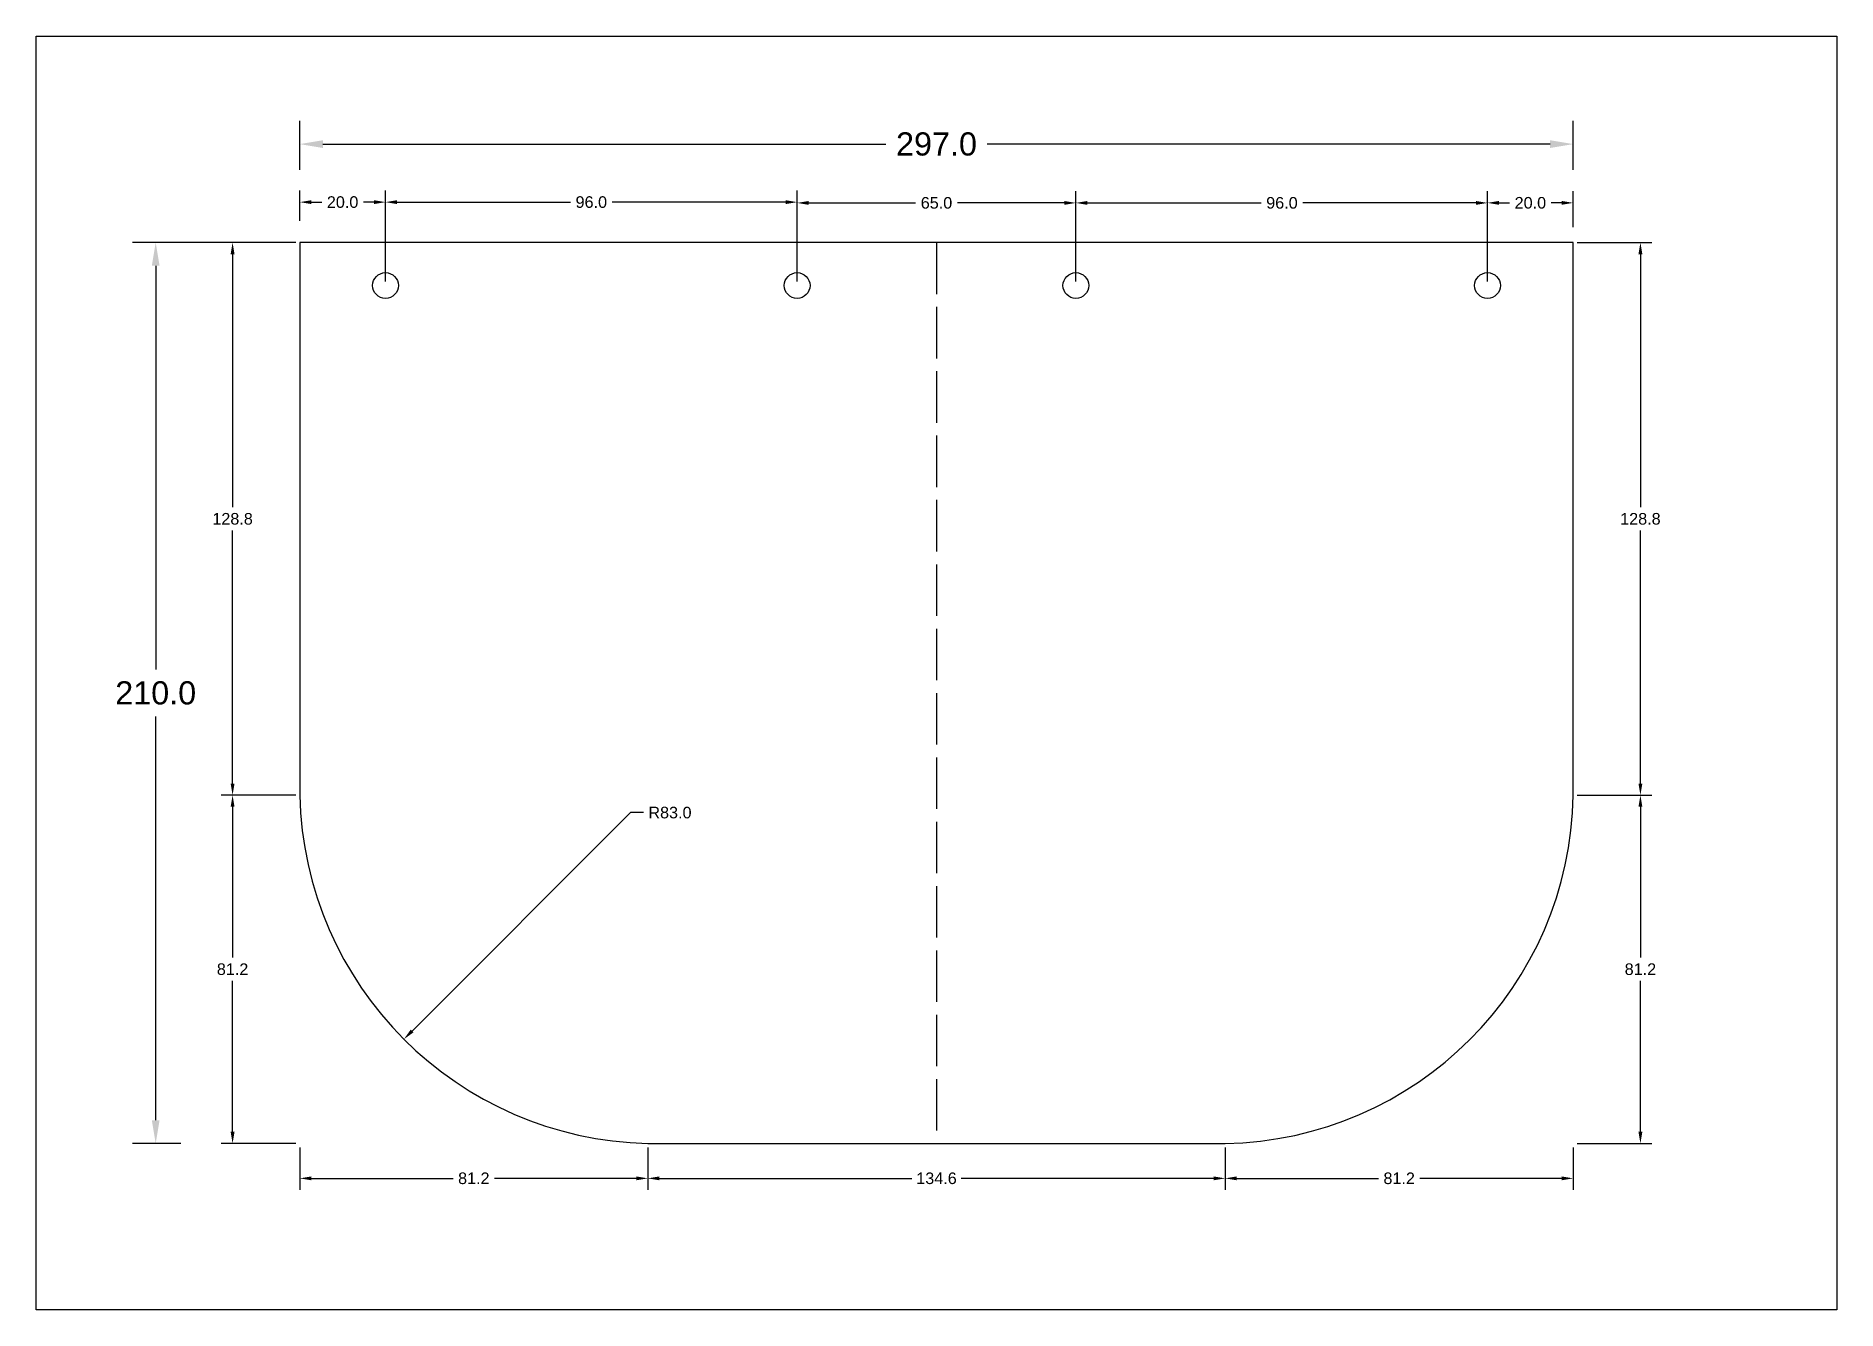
# Model space of a CAD drawing. Header units: millimetres. Extents: x 1962 to 2382, y 1531 to 1828.
import ezdxf

# ---------------------------------------------------------------- set-up
doc = ezdxf.new("R2010")
doc.units = ezdxf.units.MM
doc.linetypes.add('ACAD_ISO02W100', pattern=[15, 12, -3])
doc.layers.add('Decoupe', color=30, linetype='Continuous')
doc.layers.add('DIM', color=80, linetype='Continuous')
doc.styles.get("Standard").update_dxf_attribs({"font": 'arial.ttf'})
doc.dimstyles.new('Copy of Standard', dxfattribs={"dimscale": 0, "dimtxt": 0.18, "dimasz": 0.18, "dimexe": 0.18, "dimexo": 0.0625, "dimgap": 0.09, "dimtad": 0, "dimtih": 1, "dimtoh": 1, "dimdec": 1, "dimlfac": -10, "dimzin": 0, "dimdsep": 46, "dimtxsty": 'Standard', "dimcen": 0.09, "dimadec": 0, "dimazin": 0, "dimtfac": 1, "dimtdec": 1, "dimtofl": 0, "dimtmove": 0, "dimatfit": 3, "dimfxl": 1, "dimtolj": 1, "dimtzin": 0, "dimarcsym": 0})

# ---------------------------------------------------------------- blocks, each defined once
blk = doc.blocks.new('*D16')
at = {"layer": 'Defpoints', "color": 0, "transparency": 16777216}
for p in [(2320.56, 1802.74), (2023.56, 1794.89), (2320.56, 1794.89)]:
    blk.add_point(p, dxfattribs=at)
at = {"layer": 'DIM', "color": 0, "lineweight": -2, "transparency": 16777216}
for p, q in [((2023.56, 1796.77), (2023.56, 1808.14)), ((2320.56, 1796.77), (2320.56, 1808.14)), ((2028.96, 1802.74), (2160.21, 1802.74)), ((2315.16, 1802.74), (2183.91, 1802.74))]:
    blk.add_line(p, q, dxfattribs=at)
at = {"layer": 'DIM', "color": 0, "transparency": 16777216}
for points in [[(2028.96, 1803.64), (2028.96, 1801.84), (2023.56, 1802.74)], [(2315.16, 1803.64), (2315.16, 1801.84), (2320.56, 1802.74)]]:
    blk.add_solid(points, dxfattribs=at)
at = {"layer": 'DIM', "color": 0, "transparency": 16777216, "insert": (2172.06, 1802.74), "char_height": 5.4, "attachment_point": 5}
blk.add_mtext('\\A1;297.0', dxfattribs=at)
blk = doc.blocks.new('*D23')
at = {"layer": 'Defpoints', "color": 0, "transparency": 16777216}
for p in [(2300.56, 1789.04), (2320.56, 1782.46), (2300.56, 1769.77)]:
    blk.add_point(p, dxfattribs=at)
at = {"layer": 'DIM', "color": 0, "lineweight": -2, "transparency": 16777216}
for p, q in [((2300.56, 1770.71), (2300.56, 1791.74)), ((2320.56, 1783.4), (2320.56, 1791.74)), ((2303.26, 1789.04), (2305.69, 1789.04)), ((2317.86, 1789.04), (2315.44, 1789.04))]:
    blk.add_line(p, q, dxfattribs=at)
at = {"layer": 'DIM', "color": 0, "transparency": 16777216}
for points in [[(2303.26, 1789.49), (2303.26, 1788.59), (2300.56, 1789.04)], [(2317.86, 1789.49), (2317.86, 1788.59), (2320.56, 1789.04)]]:
    blk.add_solid(points, dxfattribs=at)
at = {"layer": 'DIM', "color": 0, "transparency": 16777216, "insert": (2310.56, 1789.04), "char_height": 2.7, "attachment_point": 5}
blk.add_mtext('\\A1;20.0', dxfattribs=at)
blk = doc.blocks.new('*D24')
at = {"layer": 'Defpoints', "color": 0, "transparency": 16777216}
for p in [(2204.56, 1789.03), (2204.56, 1769.77), (2300.56, 1769.77)]:
    blk.add_point(p, dxfattribs=at)
at = {"layer": 'DIM', "color": 0, "lineweight": -2, "transparency": 16777216}
for p, q in [((2204.56, 1770.71), (2204.56, 1791.73)), ((2300.56, 1770.71), (2300.56, 1791.73)), ((2207.26, 1789.03), (2247.77, 1789.03)), ((2297.86, 1789.03), (2257.47, 1789.03))]:
    blk.add_line(p, q, dxfattribs=at)
at = {"layer": 'DIM', "color": 0, "transparency": 16777216}
for points in [[(2207.26, 1789.48), (2207.26, 1788.58), (2204.56, 1789.03)], [(2297.86, 1789.48), (2297.86, 1788.58), (2300.56, 1789.03)]]:
    blk.add_solid(points, dxfattribs=at)
at = {"layer": 'DIM', "color": 0, "transparency": 16777216, "insert": (2252.62, 1789.03), "char_height": 2.7, "attachment_point": 5}
blk.add_mtext('\\A1;96.0', dxfattribs=at)
blk = doc.blocks.new('*D25')
at = {"layer": 'Defpoints', "color": 0, "transparency": 16777216}
for p in [(2139.56, 1789.03), (2139.56, 1769.77), (2204.56, 1769.77)]:
    blk.add_point(p, dxfattribs=at)
at = {"layer": 'DIM', "color": 0, "lineweight": -2, "transparency": 16777216}
for p, q in [((2139.56, 1770.71), (2139.56, 1791.73)), ((2204.56, 1770.71), (2204.56, 1791.73)), ((2142.26, 1789.03), (2167.2, 1789.03)), ((2201.86, 1789.03), (2176.92, 1789.03))]:
    blk.add_line(p, q, dxfattribs=at)
at = {"layer": 'DIM', "color": 0, "transparency": 16777216}
for points in [[(2142.26, 1789.48), (2142.26, 1788.58), (2139.56, 1789.03)], [(2201.86, 1789.48), (2201.86, 1788.58), (2204.56, 1789.03)]]:
    blk.add_solid(points, dxfattribs=at)
at = {"layer": 'DIM', "color": 0, "transparency": 16777216, "insert": (2172.06, 1789.03), "char_height": 2.7, "attachment_point": 5}
blk.add_mtext('\\A1;65.0', dxfattribs=at)
blk = doc.blocks.new('*D26')
at = {"layer": 'Defpoints', "color": 0, "transparency": 16777216}
for p in [(2043.56, 1789.21), (2043.56, 1769.77), (2139.56, 1769.77)]:
    blk.add_point(p, dxfattribs=at)
at = {"layer": 'DIM', "color": 0, "lineweight": -2, "transparency": 16777216}
for p, q in [((2043.56, 1770.71), (2043.56, 1791.91)), ((2046.26, 1789.21), (2086.71, 1789.21)), ((2136.86, 1789.21), (2096.41, 1789.21)), ((2139.56, 1770.71), (2139.56, 1791.91))]:
    blk.add_line(p, q, dxfattribs=at)
at = {"layer": 'DIM', "color": 0, "transparency": 16777216}
for points in [[(2046.26, 1789.66), (2046.26, 1788.76), (2043.56, 1789.21)], [(2136.86, 1789.66), (2136.86, 1788.76), (2139.56, 1789.21)]]:
    blk.add_solid(points, dxfattribs=at)
at = {"layer": 'DIM', "color": 0, "transparency": 16777216, "insert": (2091.56, 1789.21), "char_height": 2.7, "attachment_point": 5}
blk.add_mtext('\\A1;96.0', dxfattribs=at)
blk = doc.blocks.new('*D17')
at = {"layer": 'Defpoints', "color": 0, "transparency": 16777216}
for p in [(2023.56, 1789.21), (2023.56, 1783.94), (2043.56, 1769.77)]:
    blk.add_point(p, dxfattribs=at)
at = {"layer": 'DIM', "color": 0, "lineweight": -2, "transparency": 16777216}
for p, q in [((2023.56, 1784.88), (2023.56, 1791.91)), ((2026.26, 1789.21), (2028.69, 1789.21)), ((2040.86, 1789.21), (2038.44, 1789.21)), ((2043.56, 1770.71), (2043.56, 1791.91))]:
    blk.add_line(p, q, dxfattribs=at)
at = {"layer": 'DIM', "color": 0, "transparency": 16777216}
for points in [[(2026.26, 1789.66), (2026.26, 1788.76), (2023.56, 1789.21)], [(2040.86, 1789.66), (2040.86, 1788.76), (2043.56, 1789.21)]]:
    blk.add_solid(points, dxfattribs=at)
at = {"layer": 'DIM', "color": 0, "transparency": 16777216, "insert": (2033.56, 1789.21), "char_height": 2.7, "attachment_point": 5}
blk.add_mtext('\\A1;20.0', dxfattribs=at)
blk = doc.blocks.new('*D27')
at = {"layer": 'Defpoints', "color": 0, "transparency": 16777216}
for p in [(2023.56, 1779.77), (2007.9, 1650.97), (2023.56, 1650.97)]:
    blk.add_point(p, dxfattribs=at)
at = {"layer": 'DIM', "color": 0, "lineweight": -2, "transparency": 16777216}
for p, q in [((2022.62, 1779.77), (2005.2, 1779.77)), ((2007.9, 1777.07), (2007.9, 1718.1)), ((2007.9, 1653.67), (2007.9, 1712.64)), ((2022.62, 1650.97), (2005.2, 1650.97))]:
    blk.add_line(p, q, dxfattribs=at)
at = {"layer": 'DIM', "color": 0, "transparency": 16777216}
for points in [[(2007.45, 1777.07), (2008.35, 1777.07), (2007.9, 1779.77)], [(2007.45, 1653.67), (2008.35, 1653.67), (2007.9, 1650.97)]]:
    blk.add_solid(points, dxfattribs=at)
at = {"layer": 'DIM', "color": 0, "transparency": 16777216, "insert": (2007.9, 1715.37), "char_height": 2.7, "attachment_point": 5}
blk.add_mtext('\\A1;128.8', dxfattribs=at)
blk = doc.blocks.new('*D18')
at = {"layer": 'Defpoints', "color": 0, "transparency": 16777216}
for p in [(2018.36, 1650.97), (2007.9, 1569.77), (2023.56, 1569.77)]:
    blk.add_point(p, dxfattribs=at)
at = {"layer": 'DIM', "color": 0, "lineweight": -2, "transparency": 16777216}
for p, q in [((2017.42, 1650.97), (2005.2, 1650.97)), ((2007.9, 1648.27), (2007.9, 1613.1)), ((2007.9, 1572.47), (2007.9, 1607.64)), ((2022.62, 1569.77), (2005.2, 1569.77))]:
    blk.add_line(p, q, dxfattribs=at)
at = {"layer": 'DIM', "color": 0, "transparency": 16777216}
for points in [[(2007.45, 1648.27), (2008.35, 1648.27), (2007.9, 1650.97)], [(2007.45, 1572.47), (2008.35, 1572.47), (2007.9, 1569.77)]]:
    blk.add_solid(points, dxfattribs=at)
at = {"layer": 'DIM', "color": 0, "transparency": 16777216, "insert": (2007.9, 1610.37), "char_height": 2.7, "attachment_point": 5}
blk.add_mtext('\\A1;81.2', dxfattribs=at)
blk = doc.blocks.new('*D19')
at = {"layer": 'Defpoints', "color": 0, "transparency": 16777216}
for p in [(2023.56, 1779.77), (1989.97, 1569.77), (1997.7, 1569.77)]:
    blk.add_point(p, dxfattribs=at)
at = {"layer": 'DIM', "color": 0, "lineweight": -2, "transparency": 16777216}
for p, q in [((2021.69, 1779.77), (1984.57, 1779.77)), ((1989.97, 1774.37), (1989.97, 1680.23)), ((1989.97, 1575.17), (1989.97, 1669.31)), ((1995.83, 1569.77), (1984.57, 1569.77))]:
    blk.add_line(p, q, dxfattribs=at)
at = {"layer": 'DIM', "color": 0, "transparency": 16777216}
for points in [[(1989.07, 1774.37), (1990.87, 1774.37), (1989.97, 1779.77)], [(1989.07, 1575.17), (1990.87, 1575.17), (1989.97, 1569.77)]]:
    blk.add_solid(points, dxfattribs=at)
at = {"layer": 'DIM', "color": 0, "transparency": 16777216, "insert": (1989.97, 1674.77), "char_height": 5.4, "attachment_point": 5}
blk.add_mtext('\\A1;210.0', dxfattribs=at)
blk = doc.blocks.new('*D28')
at = {"layer": 'Defpoints', "color": 0, "transparency": 16777216}
for p in [(2104.76, 1569.77), (2239.36, 1569.77), (2104.76, 1561.62)]:
    blk.add_point(p, dxfattribs=at)
at = {"layer": 'DIM', "color": 0, "lineweight": -2, "transparency": 16777216}
for p, q in [((2104.76, 1568.83), (2104.76, 1558.92)), ((2239.36, 1568.83), (2239.36, 1558.92)), ((2107.46, 1561.62), (2166.28, 1561.62)), ((2236.66, 1561.62), (2177.84, 1561.62))]:
    blk.add_line(p, q, dxfattribs=at)
at = {"layer": 'DIM', "color": 0, "transparency": 16777216}
for points in [[(2107.46, 1562.07), (2107.46, 1561.17), (2104.76, 1561.62)], [(2236.66, 1562.07), (2236.66, 1561.17), (2239.36, 1561.62)]]:
    blk.add_solid(points, dxfattribs=at)
at = {"layer": 'DIM', "color": 0, "transparency": 16777216, "insert": (2172.06, 1561.62), "char_height": 2.7, "attachment_point": 5}
blk.add_mtext('\\A1;134.6', dxfattribs=at)
blk = doc.blocks.new('*D29')
at = {"layer": 'Defpoints', "color": 0, "transparency": 16777216}
for p in [(2023.56, 1569.77), (2104.76, 1569.77), (2023.56, 1561.62)]:
    blk.add_point(p, dxfattribs=at)
at = {"layer": 'DIM', "color": 0, "lineweight": -2, "transparency": 16777216}
for p, q in [((2023.56, 1568.83), (2023.56, 1558.92)), ((2104.76, 1568.83), (2104.76, 1558.92)), ((2026.26, 1561.62), (2059.32, 1561.62)), ((2102.06, 1561.62), (2069, 1561.62))]:
    blk.add_line(p, q, dxfattribs=at)
at = {"layer": 'DIM', "color": 0, "transparency": 16777216}
for points in [[(2026.26, 1562.07), (2026.26, 1561.17), (2023.56, 1561.62)], [(2102.06, 1562.07), (2102.06, 1561.17), (2104.76, 1561.62)]]:
    blk.add_solid(points, dxfattribs=at)
at = {"layer": 'DIM', "color": 0, "transparency": 16777216, "insert": (2064.16, 1561.62), "char_height": 2.7, "attachment_point": 5}
blk.add_mtext('\\A1;81.2', dxfattribs=at)
blk = doc.blocks.new('*D20')
at = {"layer": 'Defpoints', "color": 0, "transparency": 16777216}
for p in [(2239.36, 1569.77), (2320.56, 1569.77), (2320.56, 1561.62)]:
    blk.add_point(p, dxfattribs=at)
at = {"layer": 'DIM', "color": 0, "lineweight": -2, "transparency": 16777216}
for p, q in [((2239.36, 1568.83), (2239.36, 1558.92)), ((2320.56, 1568.83), (2320.56, 1558.92)), ((2242.06, 1561.62), (2275.12, 1561.62)), ((2317.86, 1561.62), (2284.8, 1561.62))]:
    blk.add_line(p, q, dxfattribs=at)
at = {"layer": 'DIM', "color": 0, "transparency": 16777216}
for points in [[(2242.06, 1562.07), (2242.06, 1561.17), (2239.36, 1561.62)], [(2317.86, 1562.07), (2317.86, 1561.17), (2320.56, 1561.62)]]:
    blk.add_solid(points, dxfattribs=at)
at = {"layer": 'DIM', "color": 0, "transparency": 16777216, "insert": (2279.96, 1561.62), "char_height": 2.7, "attachment_point": 5}
blk.add_mtext('\\A1;81.2', dxfattribs=at)
blk = doc.blocks.new('*D30')
at = {"layer": 'Defpoints', "color": 0, "transparency": 16777216}
for p in [(2106.55, 1652.75), (2047.85, 1594.06)]:
    blk.add_point(p, dxfattribs=at)
at = {"layer": 'DIM', "color": 0, "lineweight": -2, "transparency": 16777216}
for p, q in [((2100.67, 1646.88), (2049.76, 1595.97)), ((2103.76, 1646.88), (2100.67, 1646.88))]:
    blk.add_line(p, q, dxfattribs=at)
at = {"layer": 'DIM', "color": 0, "transparency": 16777216}
blk.add_solid([(2049.44, 1596.29), (2050.08, 1595.65), (2047.85, 1594.06)], dxfattribs=at)
at = {"layer": 'DIM', "color": 0, "transparency": 16777216, "insert": (2109.9, 1646.88), "char_height": 2.7, "attachment_point": 5}
blk.add_mtext('\\A1;R83.0', dxfattribs=at)
blk = doc.blocks.new('*D21')
at = {"layer": 'Defpoints', "color": 0, "transparency": 16777216}
for p in [(2320.56, 1779.77), (2320.56, 1650.97), (2336.22, 1650.97)]:
    blk.add_point(p, dxfattribs=at)
at = {"layer": 'DIM', "color": 0, "lineweight": -2, "transparency": 16777216}
for p, q in [((2321.5, 1779.77), (2338.92, 1779.77)), ((2336.22, 1777.07), (2336.22, 1718.1)), ((2336.22, 1653.67), (2336.22, 1712.64)), ((2321.5, 1650.97), (2338.92, 1650.97))]:
    blk.add_line(p, q, dxfattribs=at)
at = {"layer": 'DIM', "color": 0, "transparency": 16777216}
for points in [[(2335.77, 1777.07), (2336.67, 1777.07), (2336.22, 1779.77)], [(2335.77, 1653.67), (2336.67, 1653.67), (2336.22, 1650.97)]]:
    blk.add_solid(points, dxfattribs=at)
at = {"layer": 'DIM', "color": 0, "transparency": 16777216, "insert": (2336.22, 1715.37), "char_height": 2.7, "attachment_point": 5}
blk.add_mtext('\\A1;128.8', dxfattribs=at)
blk = doc.blocks.new('*D22')
at = {"layer": 'Defpoints', "color": 0, "transparency": 16777216}
for p in [(2325.76, 1650.97), (2320.56, 1569.77), (2336.22, 1569.77)]:
    blk.add_point(p, dxfattribs=at)
at = {"layer": 'DIM', "color": 0, "lineweight": -2, "transparency": 16777216}
for p, q in [((2326.7, 1650.97), (2338.92, 1650.97)), ((2336.22, 1648.27), (2336.22, 1613.1)), ((2336.22, 1572.47), (2336.22, 1607.64)), ((2321.5, 1569.77), (2338.92, 1569.77))]:
    blk.add_line(p, q, dxfattribs=at)
at = {"layer": 'DIM', "color": 0, "transparency": 16777216}
for points in [[(2335.77, 1648.27), (2336.67, 1648.27), (2336.22, 1650.97)], [(2335.77, 1572.47), (2336.67, 1572.47), (2336.22, 1569.77)]]:
    blk.add_solid(points, dxfattribs=at)
at = {"layer": 'DIM', "color": 0, "transparency": 16777216, "insert": (2336.22, 1610.37), "char_height": 2.7, "attachment_point": 5}
blk.add_mtext('\\A1;81.2', dxfattribs=at)

msp = doc.modelspace()

# ---------------------------------------------------------------- linework, layer by layer
at = {"layer": 'Decoupe'}
msp.add_lwpolyline([(1962.06, 1530.936), (1962.06, 1827.936), (2382.06, 1827.936), (2382.06, 1530.936)], close=True, dxfattribs=at)
msp.add_lwpolyline([(2023.56, 1779.769), (2023.56, 1650.969, 0.4016681), (2104.76, 1569.769), (2239.36, 1569.769, 0.404716), (2320.56, 1650.969), (2320.56, 1779.769), (2023.56, 1779.769)], format="xyb", dxfattribs=at)
for centre in [(2043.56, 1769.769), (2139.56, 1769.769), (2204.56, 1769.769), (2300.56, 1769.769)]:
    msp.add_circle(centre, 3, dxfattribs=at)
at = {"layer": 'DIM', "linetype": 'ACAD_ISO02W100'}
msp.add_line((2172.06, 1779.769), (2172.06, 1569.769), dxfattribs=at)

# ---------------------------------------------------------------- dimensions: what is measured, and where the dimension line sits
at = {"layer": 'DIM'}
for base, p1, p2, override, picture, middle in [((2320.56, 1802.742), (2023.56, 1794.893), (2320.56, 1794.893), {"dimscale": 30}, '*D16', (2172.06, 1802.742)), ((2023.56, 1789.213), (2043.56, 1769.769), (2023.56, 1783.942), {"dimscale": 15}, '*D17', (2033.56, 1789.213)), ((2043.56, 1789.213), (2139.56, 1769.769), (2043.56, 1769.769), {"dimscale": 15}, '*D26', (2091.56, 1789.213)), ((2139.56, 1789.033), (2204.56, 1769.769), (2139.56, 1769.769), {"dimscale": 15}, '*D25', (2172.06, 1789.033)), ((2023.56, 1561.616), (2104.76, 1569.769), (2023.56, 1569.769), {"dimscale": 15}, '*D29', (2064.16, 1561.616)), ((2320.56, 1561.616), (2239.36, 1569.769), (2320.56, 1569.769), {"dimscale": 15}, '*D20', (2279.96, 1561.616))]:
    dim = msp.add_linear_dim(base=base, p1=p1, p2=p2, dimstyle='Copy of Standard', override=override, dxfattribs=at)
    dim.commit()
    dim.dimension.update_dxf_attribs({"geometry": picture, "text_midpoint": middle})
dim = msp.add_linear_dim(base=(2204.56, 1789.033), p1=(2300.56, 1769.769), p2=(2204.56, 1769.769), angle=180, dimstyle='Copy of Standard', override={"dimscale": 15}, dxfattribs=at)
dim.commit()
dim.dimension.update_dxf_attribs({"geometry": '*D24', "text_midpoint": (2252.622, 1789.033), "dimtype": 161})
for base, p1, p2, picture, middle in [((2300.56, 1789.044), (2320.56, 1782.46), (2300.56, 1769.769), '*D23', (2310.56, 1789.044)), ((2104.76, 1561.616), (2239.36, 1569.769), (2104.76, 1569.769), '*D28', (2172.06, 1561.616))]:
    dim = msp.add_linear_dim(base=base, p1=p1, p2=p2, dimstyle='Copy of Standard', override={"dimscale": 15}, dxfattribs=at)
    dim.commit()
    dim.dimension.update_dxf_attribs({"geometry": picture, "text_midpoint": middle, "dimtype": 160})
for base, p1, p2, override, picture, middle in [((1989.973, 1569.769), (2023.56, 1779.769), (1997.702, 1569.769), {"dimscale": 30}, '*D19', (1989.973, 1674.769)), ((2007.905, 1650.969), (2023.56, 1779.769), (2023.56, 1650.969), {"dimscale": 15}, '*D27', (2007.905, 1715.369)), ((2336.216, 1650.969), (2320.56, 1779.769), (2320.56, 1650.969), {"dimscale": 15}, '*D21', (2336.216, 1715.369)), ((2007.905, 1569.769), (2018.356, 1650.969), (2023.56, 1569.769), {"dimscale": 15}, '*D18', (2007.905, 1610.369)), ((2336.216, 1569.769), (2325.764, 1650.969), (2320.56, 1569.769), {"dimscale": 15}, '*D22', (2336.216, 1610.369))]:
    dim = msp.add_linear_dim(base=base, p1=p1, p2=p2, angle=90, dimstyle='Copy of Standard', override=override, dxfattribs=at)
    dim.commit()
    dim.dimension.update_dxf_attribs({"geometry": picture, "text_midpoint": middle})
dim = msp.add_radius_dim(center=(2106.5456, 1652.7544), mpoint=(2047.8525, 1594.0613), dimstyle='Copy of Standard', override={"dimscale": 15}, dxfattribs=at)
dim.commit()
dim.dimension.update_dxf_attribs({"geometry": '*D30', "text_midpoint": (2109.8998, 1646.8836), "dimtype": 164})

doc.saveas('drawing.dxf')
